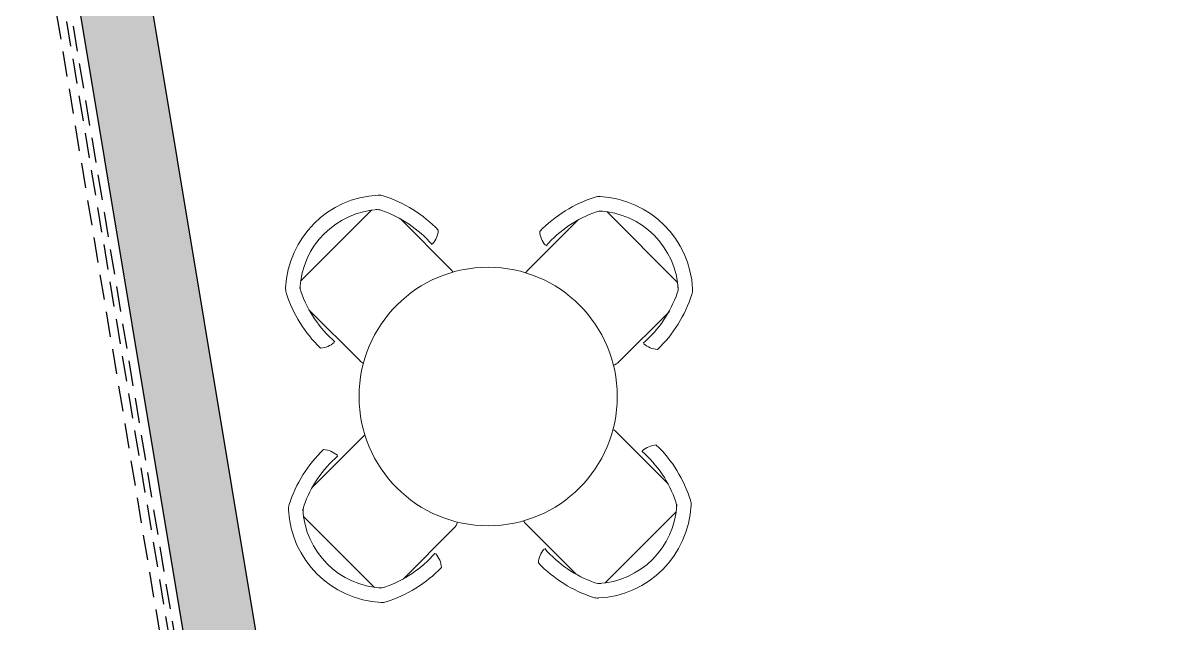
# Model space of a CAD drawing. Header units: millimetres. Extents: x 809 to 8159, y 33 to 4533.
# Drawn here: x 2443.6 to 2841.3, y 2083.6 to 2292.5 of the extents above; entities that cross this region are included whole.
import ezdxf

# ---------------------------------------------------------------- set-up
doc = ezdxf.new("R2010")
doc.units = ezdxf.units.MM
doc.linetypes.add('DASHED', pattern=[19.05, 12.7, -6.35])
doc.linetypes.add('HIDDEN', pattern=[0.375, 0.25, -0.125])
for name, color, linetype, lineweight in [('B.A.TARAMA', 124, 'DASHED', 15), ('BETONARME', 3, 'Continuous', 25), ('TEFRİŞ', 130, 'Continuous', 0), ('TEZGAH', 7, 'Continuous', 0)]:
    doc.layers.add(name, color=color, linetype=linetype, lineweight=lineweight)

# ---------------------------------------------------------------- blocks, each defined once
blk = doc.blocks.new('ljojoj')
at = {"layer": 'TEFRİŞ'}
for p, q in [((27989.8, 10130.39), (28014.52, 10155.11)), ((28096.46, 10154.59), (28121.17, 10129.88)), ((28024.59, 10152.09), (28042.19, 10134.49)), ((28086.5, 10151.69), (28068.79, 10133.98)), ((27992.7, 10120.44), (28010.42, 10102.72)), ((28118.32, 10119.87), (28100.61, 10102.16)), ((27993.85, 10058.56), (28011.45, 10076.16)), ((28117.75, 10059.98), (28100.04, 10077.7)), ((28120.66, 10050.03), (28095.94, 10025.31)), ((28015.54, 10023.78), (27990.83, 10048.49)), ((28025.5, 10026.68), (28043.21, 10044.39)), ((28085.87, 10028.33), (28068.27, 10045.93))]:
    blk.add_line(p, q, dxfattribs=at)
blk.add_circle((28055.16, 10090.23), 45, dxfattribs=at)
for centre, radius, start, end in [((28018.53, 10126.38), 34, 92.849, 177.151), ((28017.08, 10155.35), 5, 72.2447, 92.849), ((28004.59, 10116.34), 45.96, 43.7576, 72.2447), ((28105.94, 10116.27), 45.41, 107.3542, 136.2528), ((28093.89, 10154.84), 5, 87.151, 107.3542), ((28092.45, 10125.87), 34, 2.849, 87.151), ((28018.53, 10126.38), 29, 92.849, 177.151), ((28016.44, 10150.29), 5, 70.7707, 94.9933), ((28004.59, 10116.34), 40.96, 40.8029, 70.7707), ((28105.94, 10116.27), 40.41, 108.8205, 139.2541), ((28094.52, 10149.78), 5, 85.0486, 108.8205), ((28092.45, 10125.87), 29, 2.849, 87.151), ((28029.8, 10148.62), 8, 318.5126, 356.4482), ((28081.12, 10148.16), 8, 183.5123, 221.4393), ((28038.65, 10130.95), 5, 31.0897, 45), ((28072.32, 10130.44), 5, 135, 145.2348), ((27989.56, 10127.83), 5, 177.151, 197.3542), ((28028.13, 10139.88), 45.41, 197.3542, 226.2528), ((27994.62, 10128.46), 5, 175.0486, 198.8205), ((28028.13, 10139.88), 40.41, 198.8205, 229.2541), ((28082.4, 10139.8), 40.96, 310.8029, 340.7707), ((28082.4, 10139.8), 45.96, 313.7576, 342.2447), ((28116.36, 10127.96), 5, 340.7707, 4.9933), ((28121.41, 10127.31), 5, 342.2447, 2.849), ((27996.24, 10115.06), 8, 273.5123, 311.4393), ((28114.68, 10114.59), 8, 228.5126, 266.4482), ((28013.96, 10106.26), 5, 225, 242.8365), ((28097.02, 10105.75), 5, 291.2456, 315), ((28096.5, 10074.16), 5, 45, 64.5764), ((28014.98, 10072.62), 5, 123.6418, 135), ((28029.59, 10038.57), 45.96, 133.7576, 162.2447), ((27997.31, 10063.77), 8, 48.5126, 86.4482), ((28082.33, 10040.54), 40.41, 18.8205, 49.2541), ((28114.22, 10065.36), 8, 93.5123, 131.4393), ((28082.33, 10040.54), 45.41, 17.3542, 46.2528), ((28029.59, 10038.57), 40.96, 130.8029, 160.7707), ((28120.9, 10052.59), 5, 357.151, 17.3542), ((27990.59, 10051.06), 5, 162.2447, 182.849), ((28019.55, 10052.5), 34, 182.849, 267.151), ((28019.55, 10052.5), 29, 182.849, 267.151), ((27995.64, 10050.41), 5, 160.7707, 184.9933), ((28091.93, 10054.04), 29, 272.849, 357.151), ((28091.93, 10054.04), 34, 272.849, 357.151), ((28115.84, 10051.96), 5, 355.0486, 18.8205), ((28039.68, 10047.93), 5, 315, 343.5802), ((28071.81, 10049.47), 5, 210.2099, 225), ((28006.06, 10062.1), 40.41, 288.8205, 319.2541), ((28030.88, 10030.21), 8, 3.5123, 41.4393), ((28080.66, 10031.8), 8, 138.5126, 176.4482), ((28105.87, 10064.08), 40.96, 220.8029, 250.7707), ((28006.06, 10062.1), 45.41, 287.3542, 316.2528), ((28105.87, 10064.08), 45.96, 223.7576, 252.2447), ((28017.48, 10028.59), 5, 265.0486, 288.8205), ((28094.02, 10030.13), 5, 250.7707, 274.9933), ((28018.11, 10023.53), 5, 267.151, 287.3542), ((28093.38, 10025.07), 5, 252.2447, 272.849)]:
    blk.add_arc(centre, radius, start, end, dxfattribs=at)
blk = doc.blocks.new('trthrttrtrthrth')
at = {"layer": 'B.A.TARAMA'}
h = blk.add_hatch(dxfattribs=at)
h.set_pattern_fill('ANSI33', color=256, style=0)
h.set_pattern_definition([(45, (0, -5000), (-4.4901281, 4.4901281), []), (45, (4.49, -5000), (-4.4901281, 4.4901281), [3.175, -1.5875])])
h.paths.add_polyline_path([(39174.51, -16795.84), (39144.51, -16795.84), (39144.51, -17230.86), (39170.4, -17226.55), (39174.51, -17251.21)])
h.paths.add_polyline_path([(39115.33, -17261.07), (39111.22, -17236.41), (38910.49, -17269.87), (38914.6, -17294.53)])
h.paths.add_polyline_path([(38831.58, -17283.02), (38709.86, -17303.31), (38713.97, -17327.97), (38835.69, -17307.68)])
h.paths.add_polyline_path([(38630.95, -17316.46), (38313.53, -17369.36), (38317.64, -17394.02), (38635.06, -17341.12)])
h.paths.add_polyline_path([(38238.73, -17407.17), (38234.62, -17382.51), (37983.53, -17424.36), (37987.64, -17449.02)])
h.paths.add_polyline_path([(37578.24, -17517.26), (37574.13, -17492.6), (37223.04, -17551.11), (37227.15, -17575.77)])
h.paths.add_polyline_path([(37148.24, -17588.92), (37144.13, -17564.26), (37043.2, -17581.08), (37047.22, -17605.76)])
h.paths.add_polyline_path([(36964.29, -17594.24), (36743.11, -17631.1), (36747.22, -17655.76), (36968.3, -17618.91)])
h.paths.add_polyline_path([(35928.85, -17766.81), (35549.23, -17830.08), (35553.34, -17854.74), (35932.96, -17791.47)])
h.paths.add_polyline_path([(35474.43, -17867.89), (35470.32, -17843.23), (34891.95, -17939.62), (34896.06, -17964.28)])
h.paths.add_polyline_path([(34614.38, -17555.81), (34584.79, -17560.79), (34645.49, -17924.94), (34675.07, -17919.96)])
h.paths.add_polyline_path([(33725.19, -15836.27), (33700.53, -15840.38), (33724.13, -15982.01), (33748.79, -15977.9)])
h.paths.add_polyline_path([(33621.34, -15213.2), (33596.68, -15217.31), (33639.82, -15476.13), (33664.48, -15472.02)])
h.paths.add_polyline_path([(34607.56, -15003.01), (34607.56, -14977.71), (33608.23, -15134.53), (33612.34, -15159.19)])
h.paths.add_polyline_path([(35882.56, -14802.93), (35882.56, -14777.63), (34667.56, -14968.29), (34667.56, -14993.6)])
h.paths.add_polyline_path([(39174.51, -16060.93), (39144.51, -16060.93), (39144.51, -16285.84), (39174.51, -16285.84)])
h.paths.add_polyline_path([(39174.51, -15580.93), (39144.51, -15580.93), (39144.51, -15970.93), (39174.51, -15970.93)])
h.paths.add_polyline_path([(39174.51, -15125.93), (39144.51, -15125.93), (39144.51, -15490.93), (39174.51, -15490.93)])
h.paths.add_polyline_path([(39174.51, -14528.2), (39144.51, -14528.2), (39144.51, -15035.93), (39174.51, -15035.93)])
h.paths.add_polyline_path([(34313.56, -16030.93), (34313.56, -16060.93), (34276.56, -16060.93), (34276.56, -16060.93), (34380.16, -16061.03), (34542.65, -17036), (34567.31, -17031.89), (34405.5, -16061.03), (34427.56, -16060.93), (34427.56, -16030.93)])
h.paths.add_polyline_path([(34137.56, -16060.93), (34137.56, -16030.93), (33757.63, -16030.93), (33748.79, -15977.9), (33724.13, -15982.01), (33737.29, -16060.93)])
at = {"layer": 'BETONARME'}
for p, q in [((34380.16, -16061.03), (34542.64, -17035.9)), ((34405.5, -16061.03), (34567.3, -17031.79))]:
    blk.add_line(p, q, dxfattribs=at)

msp = doc.modelspace()

# ---------------------------------------------------------------- linework, layer by layer
at = {"layer": 'TEZGAH', "color": 0, "linetype": 'HIDDEN', "lineweight": -2, "ltscale": 35, "elevation": 0}
for points in [[(7218.79, 4151.09), (7226.78, 4151.55), (7226.78, 1333.29), (2696.35, 578.21), (2533.63, 1554.5), (2577.72, 1561.85), (2417.64, 2522.35), (1774.78, 2522.35), (1618.53, 3459.82), (4176.6, 3861.03)], [(7218.79, 4148.09), (7223.78, 4148.37), (7223.78, 1335.83), (2698.81, 581.67), (2537.08, 1552.03), (2581.17, 1559.38), (2420.18, 2525.35), (1777.32, 2525.35), (1621.99, 3457.33), (4195.96, 3861.03)], [(7218.79, 4146.08), (7221.78, 4146.25), (7221.78, 1337.52), (2700.46, 583.97), (2539.38, 1550.39), (2583.47, 1557.74), (2421.87, 2527.35), (1779.02, 2527.35), (1624.3, 3455.66), (4208.87, 3861.03)]]:
    msp.add_lwpolyline(points, dxfattribs=at)

# ---------------------------------------------------------------- block references
at = {"layer": 'TEFRİŞ'}
msp.add_blockref('ljojoj', (-25449.45, -7927.76), dxfattribs=at)
at = {"layer": 'TEZGAH', "color": 0, "linetype": 'HIDDEN', "lineweight": -2, "ltscale": 35}
msp.add_blockref('trthrttrtrthrth', (-31955.73, 18591.27), dxfattribs=at)

doc.saveas('drawing.dxf')
